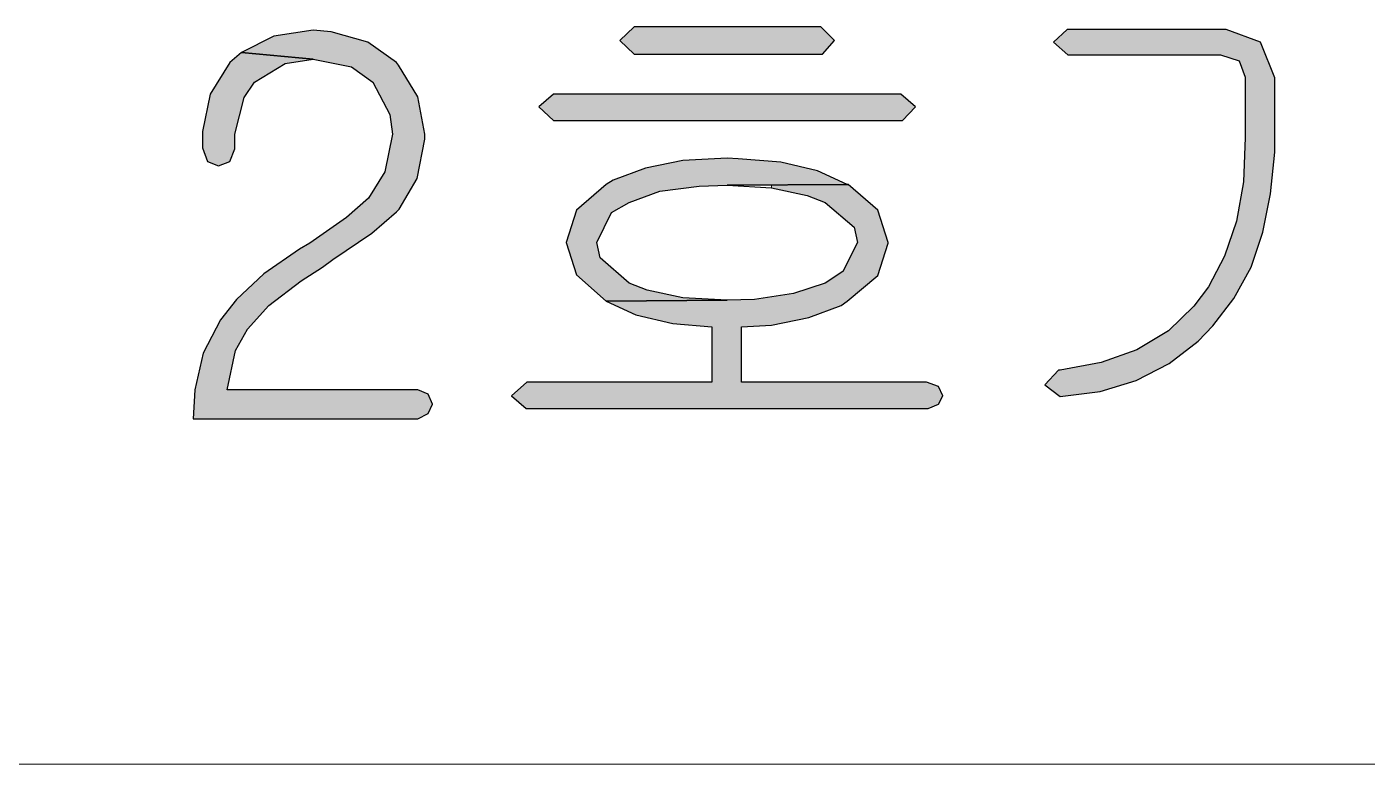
# Model space of a CAD drawing. Header units: inches. Extents: x 2106 to 2947, y -14 to 580.
# Drawn here: x 2832.36 to 2846.65, y 96.21 to 104.07 of the extents above; entities that cross this region are included whole.
import ezdxf

# ---------------------------------------------------------------- set-up
doc = ezdxf.new("R2010")
doc.units = ezdxf.units.IN
doc.header["$MEASUREMENT"] = 0
doc.layers.add('BG 0 -1', color=7, linetype='Continuous')
doc.layers.add('BG Default', color=7, linetype='Continuous')

msp = doc.modelspace()

# ---------------------------------------------------------------- hatches: boundary and pattern name
at = {"layer": 'BG Default', "linetype": 'Continuous'}
for points in [[(2840.824, 104.072), (2838.835, 104.072), (2838.68, 103.927), (2838.835, 103.782), (2840.842, 103.782), (2840.969, 103.927)], [(2845.075, 104.045), (2843.449, 104.045), (2843.304, 103.909), (2843.458, 103.772), (2845.084, 103.772), (2845.284, 103.709), (2845.347, 103.536), (2845.347, 102.891), (2845.329, 102.419), (2845.256, 102.001), (2845.129, 101.629), (2844.957, 101.302), (2844.802, 101.093), (2844.53, 100.83), (2844.194, 100.63), (2843.812, 100.494), (2843.376, 100.412), (2843.358, 100.412), (2843.213, 100.257), (2843.376, 100.13), (2843.803, 100.185), (2844.185, 100.303), (2844.539, 100.485), (2844.848, 100.721), (2845.002, 100.884), (2845.229, 101.175), (2845.411, 101.511), (2845.538, 101.883), (2845.62, 102.292), (2845.665, 102.737), (2845.665, 102.882), (2845.665, 103.527), (2845.52, 103.891), (2845.511, 103.909), (2845.147, 104.045)], [(2841.678, 103.355), (2837.972, 103.355), (2837.818, 103.218), (2837.972, 103.073), (2841.696, 103.073), (2841.832, 103.218)]]:
    msp.add_hatch(color=3, dxfattribs=at).paths.add_polyline_path(points)
at = {"layer": 'BG Default', "linetype": 'ByBlock'}
for points in [[(2835.411, 103.727), (2835.819, 103.645), (2836.047, 103.482), (2836.228, 103.137), (2836.255, 102.928), (2836.174, 102.528), (2836.001, 102.247), (2835.765, 102.038), (2835.374, 101.765), (2835.265, 101.702), (2834.884, 101.438), (2834.593, 101.166), (2834.421, 100.948), (2834.239, 100.594), (2834.148, 100.203), (2834.13, 99.894), (2836.528, 99.894), (2836.637, 99.949), (2836.682, 100.049), (2836.637, 100.158), (2836.528, 100.203), (2834.493, 100.203), (2834.584, 100.621), (2834.711, 100.848), (2834.938, 101.102), (2835.284, 101.366), (2835.511, 101.511), (2835.62, 101.593), (2836.037, 101.874), (2836.301, 102.101), (2836.328, 102.128), (2836.519, 102.455), (2836.601, 102.873), (2836.601, 102.928), (2836.528, 103.327), (2836.319, 103.663), (2836.301, 103.691), (2835.992, 103.909), (2835.601, 104.018), (2835.411, 104.036), (2834.993, 103.972), (2834.648, 103.8)], [(2834.648, 103.8), (2834.521, 103.691), (2834.312, 103.355), (2834.23, 102.955), (2834.23, 102.928), (2834.23, 102.782), (2834.284, 102.637), (2834.403, 102.592), (2834.521, 102.637), (2834.575, 102.773), (2834.575, 102.928), (2834.675, 103.318), (2834.784, 103.482), (2835.111, 103.682), (2835.411, 103.727)], [(2839.825, 102.383), (2841.115, 102.392), (2841.106, 102.392), (2840.788, 102.537), (2840.397, 102.628), (2839.943, 102.664), (2839.825, 102.673), (2839.353, 102.646), (2838.953, 102.564), (2838.608, 102.437), (2838.535, 102.392), (2838.217, 102.119), (2838.108, 101.774), (2838.217, 101.429), (2838.535, 101.148), (2839.825, 101.157), (2839.353, 101.184), (2838.971, 101.266), (2838.78, 101.338), (2838.472, 101.611), (2838.435, 101.774), (2838.59, 102.092), (2838.78, 102.201), (2839.107, 102.319), (2839.525, 102.374)], [(2840.297, 102.386), (2840.297, 102.356), (2840.679, 102.274), (2840.869, 102.201), (2841.178, 101.938), (2841.215, 101.774), (2841.06, 101.465), (2840.869, 101.338), (2840.533, 101.229), (2840.116, 101.166), (2839.825, 101.157), (2838.535, 101.148), (2838.853, 101.002), (2839.244, 100.911), (2839.661, 100.875), (2839.661, 100.285), (2837.69, 100.285), (2837.527, 100.139), (2837.681, 100.003), (2841.968, 100.003), (2842.077, 100.049), (2842.123, 100.139), (2842.077, 100.239), (2841.95, 100.285), (2839.979, 100.285), (2839.979, 100.875), (2840.297, 100.893), (2840.697, 100.975), (2841.042, 101.102), (2841.106, 101.148), (2841.433, 101.42), (2841.542, 101.765), (2841.542, 101.774), (2841.433, 102.119), (2841.115, 102.392)]]:
    msp.add_hatch(color=3, dxfattribs=at).paths.add_polyline_path(points)

# ---------------------------------------------------------------- linework, layer by layer
at = {"layer": 'BG 0 -1', "color": 7, "linetype": 'Continuous', "lineweight": 9}
msp.add_line((2772.901, 96.213), (2922.169, 96.213), dxfattribs=at)
at = {"layer": 'BG 0 -1', "color": 3, "linetype": 'Continuous', "lineweight": 25}
for points in [[(2835.411, 104.036), (2834.993, 103.972), (2834.648, 103.8), (2835.411, 103.727), (2835.819, 103.645), (2836.047, 103.482), (2836.228, 103.137), (2836.255, 102.928), (2836.174, 102.528), (2836.001, 102.247), (2835.765, 102.038), (2835.374, 101.765), (2835.265, 101.702), (2834.884, 101.438), (2834.593, 101.166), (2834.421, 100.948), (2834.239, 100.594), (2834.148, 100.203), (2834.13, 99.894), (2836.528, 99.894), (2836.637, 99.949), (2836.682, 100.049), (2836.637, 100.158), (2836.528, 100.203), (2834.493, 100.203), (2834.584, 100.621), (2834.711, 100.848), (2834.938, 101.102), (2835.284, 101.366), (2835.511, 101.511), (2835.62, 101.593), (2836.037, 101.874), (2836.301, 102.101), (2836.328, 102.128), (2836.519, 102.455), (2836.601, 102.873), (2836.601, 102.928), (2836.528, 103.327), (2836.319, 103.663), (2836.301, 103.691), (2835.992, 103.909), (2835.601, 104.018)], [(2834.648, 103.8), (2834.521, 103.691), (2834.312, 103.355), (2834.23, 102.955), (2834.23, 102.928), (2834.23, 102.782), (2834.284, 102.637), (2834.403, 102.592), (2834.521, 102.637), (2834.575, 102.773), (2834.575, 102.928), (2834.675, 103.318), (2834.784, 103.482), (2835.111, 103.682), (2835.411, 103.727)], [(2839.825, 102.673), (2839.353, 102.646), (2838.953, 102.564), (2838.608, 102.437), (2838.535, 102.392), (2838.217, 102.119), (2838.108, 101.774), (2838.217, 101.429), (2838.535, 101.148), (2839.825, 101.157), (2839.353, 101.184), (2838.971, 101.266), (2838.78, 101.338), (2838.472, 101.611), (2838.435, 101.774), (2838.59, 102.092), (2838.78, 102.201), (2839.107, 102.319), (2839.525, 102.374), (2839.825, 102.383), (2841.115, 102.392), (2841.106, 102.392), (2840.788, 102.537), (2840.397, 102.628), (2839.943, 102.664)], [(2841.115, 102.392), (2839.825, 102.383), (2840.297, 102.356), (2840.679, 102.274), (2840.869, 102.201), (2841.178, 101.938), (2841.215, 101.774), (2841.06, 101.465), (2840.869, 101.338), (2840.533, 101.229), (2840.116, 101.166), (2839.825, 101.157), (2838.535, 101.148), (2838.853, 101.002), (2839.244, 100.911), (2839.661, 100.875), (2839.661, 100.285), (2837.69, 100.285), (2837.527, 100.139), (2837.681, 100.003), (2841.968, 100.003), (2842.077, 100.049), (2842.123, 100.139), (2842.077, 100.239), (2841.95, 100.285), (2839.979, 100.285), (2839.979, 100.875), (2840.297, 100.893), (2840.697, 100.975), (2841.042, 101.102), (2841.106, 101.148), (2841.433, 101.42), (2841.542, 101.765), (2841.542, 101.774), (2841.433, 102.119)]]:
    msp.add_lwpolyline(points, close=True, dxfattribs=at)
at = {"layer": 'BG Default', "color": 3, "linetype": 'Continuous', "lineweight": 25}
for points in [[(2840.824, 104.072), (2838.835, 104.072), (2838.68, 103.927), (2838.835, 103.782), (2840.842, 103.782), (2840.969, 103.927)], [(2845.075, 104.045), (2843.449, 104.045), (2843.304, 103.909), (2843.458, 103.772), (2845.084, 103.772), (2845.284, 103.709), (2845.347, 103.536), (2845.347, 102.891), (2845.329, 102.419), (2845.256, 102.001), (2845.129, 101.629), (2844.957, 101.302), (2844.802, 101.093), (2844.53, 100.83), (2844.194, 100.63), (2843.812, 100.494), (2843.376, 100.412), (2843.358, 100.412), (2843.213, 100.257), (2843.376, 100.13), (2843.803, 100.185), (2844.185, 100.303), (2844.539, 100.485), (2844.848, 100.721), (2845.002, 100.884), (2845.229, 101.175), (2845.411, 101.511), (2845.538, 101.883), (2845.62, 102.292), (2845.665, 102.737), (2845.665, 102.882), (2845.665, 103.527), (2845.52, 103.891), (2845.511, 103.909), (2845.147, 104.045)], [(2841.678, 103.355), (2837.972, 103.355), (2837.818, 103.218), (2837.972, 103.073), (2841.696, 103.073), (2841.832, 103.218)]]:
    msp.add_lwpolyline(points, close=True, dxfattribs=at)
at = {"layer": 'BG Default', "color": 7, "linetype": 'Continuous', "lineweight": 0}
for points in [[(2835.411, 103.727), (2835.819, 103.645), (2836.047, 103.482), (2836.228, 103.137), (2836.255, 102.928), (2836.174, 102.528), (2836.001, 102.247), (2835.765, 102.038), (2835.374, 101.765), (2835.265, 101.702), (2834.884, 101.438), (2834.593, 101.166), (2834.421, 100.948), (2834.239, 100.594), (2834.148, 100.203), (2834.13, 99.894), (2836.528, 99.894), (2836.637, 99.949), (2836.682, 100.049), (2836.637, 100.158), (2836.528, 100.203), (2834.493, 100.203), (2834.584, 100.621), (2834.711, 100.848), (2834.938, 101.102), (2835.284, 101.366), (2835.511, 101.511), (2835.62, 101.593), (2836.037, 101.874), (2836.301, 102.101), (2836.328, 102.128), (2836.519, 102.455), (2836.601, 102.873), (2836.601, 102.928), (2836.528, 103.327), (2836.319, 103.663), (2836.301, 103.691), (2835.992, 103.909), (2835.601, 104.018), (2835.411, 104.036), (2834.993, 103.972), (2834.648, 103.8)], [(2834.648, 103.8), (2834.521, 103.691), (2834.312, 103.355), (2834.23, 102.955), (2834.23, 102.928), (2834.23, 102.782), (2834.284, 102.637), (2834.403, 102.592), (2834.521, 102.637), (2834.575, 102.773), (2834.575, 102.928), (2834.675, 103.318), (2834.784, 103.482), (2835.111, 103.682), (2835.411, 103.727)], [(2839.825, 102.383), (2841.115, 102.392), (2841.106, 102.392), (2840.788, 102.537), (2840.397, 102.628), (2839.943, 102.664), (2839.825, 102.673), (2839.353, 102.646), (2838.953, 102.564), (2838.608, 102.437), (2838.535, 102.392), (2838.217, 102.119), (2838.108, 101.774), (2838.217, 101.429), (2838.535, 101.148), (2839.825, 101.157), (2839.353, 101.184), (2838.971, 101.266), (2838.78, 101.338), (2838.472, 101.611), (2838.435, 101.774), (2838.59, 102.092), (2838.78, 102.201), (2839.107, 102.319), (2839.525, 102.374)], [(2840.297, 102.386), (2840.297, 102.356), (2840.679, 102.274), (2840.869, 102.201), (2841.178, 101.938), (2841.215, 101.774), (2841.06, 101.465), (2840.869, 101.338), (2840.533, 101.229), (2840.116, 101.166), (2839.825, 101.157), (2838.535, 101.148), (2838.853, 101.002), (2839.244, 100.911), (2839.661, 100.875), (2839.661, 100.285), (2837.69, 100.285), (2837.527, 100.139), (2837.681, 100.003), (2841.968, 100.003), (2842.077, 100.049), (2842.123, 100.139), (2842.077, 100.239), (2841.95, 100.285), (2839.979, 100.285), (2839.979, 100.875), (2840.297, 100.893), (2840.697, 100.975), (2841.042, 101.102), (2841.106, 101.148), (2841.433, 101.42), (2841.542, 101.765), (2841.542, 101.774), (2841.433, 102.119), (2841.115, 102.392)]]:
    msp.add_lwpolyline(points, close=True, dxfattribs=at)

doc.saveas('drawing.dxf')
